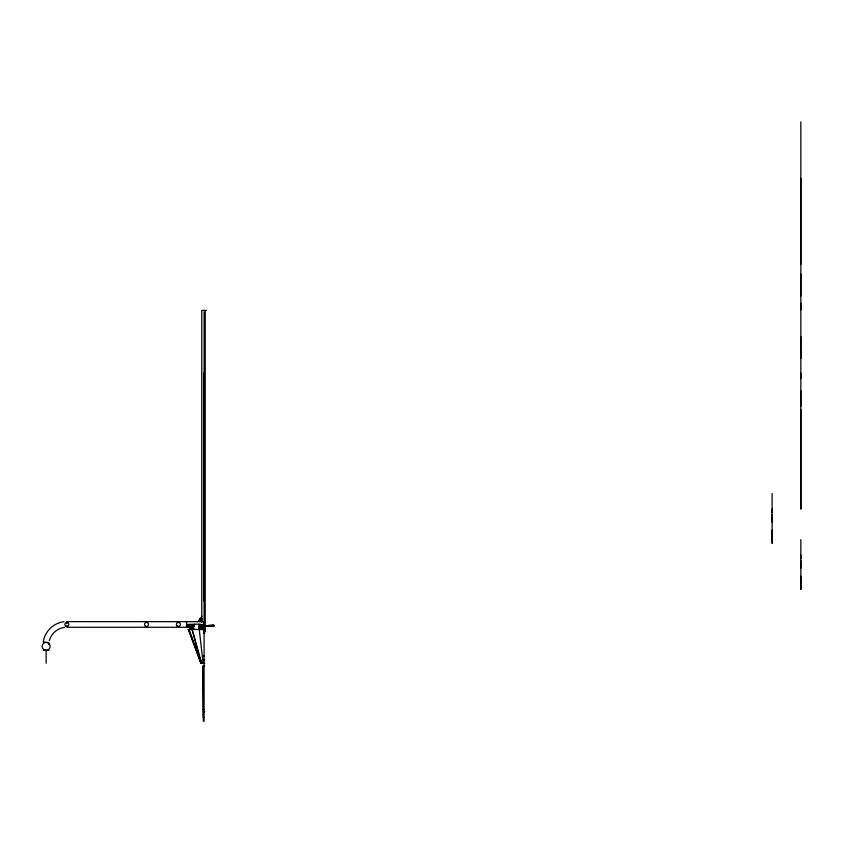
<?xml version="1.0" encoding="UTF-8"?>
<svg xmlns="http://www.w3.org/2000/svg" width="843" height="843" viewBox="0 0 843 843"><rect width="100%" height="100%" fill="white"/><g stroke="black" fill="none" stroke-linecap="round" stroke-linejoin="round"><path stroke-width="1.26" d="M204.09 632.988L204.09 372.732M772.093 530.184L772.093 543.229L772.093 514.651M772.093 522.123L772.093 509.088M800.85 576.264L800.85 589.299L800.85 560.732M800.85 568.203L800.85 555.168M800.85 409.445L800.85 508.972L800.85 121.824M800.85 406.358L800.85 390.836M800.85 378.644L800.85 373.164M800.85 358.444L800.85 336.726M199.833 627.16L204.038 626.886L198.853 626.876M204.111 623.725L204.154 621.639M191.582 629.479L193.226 627.129L189.369 629.479M193.616 628.973L191.003 628.899L190.929 629.479L191.34 628.678L193.648 628.752M49.347 640.648C51.117 633.63 57.472 628.13 64.679 627.382M192.815 629.479L194.575 624.21L199.833 624.21L199.833 629.479M194.575 624.21L186.545 624.442M189.633 629.384L193.753 629.321L189.791 629.3M191.709 628.446L191.245 629.479L191.34 628.678L193.89 628.794M189.875 629.3L193.932 629.247L190.37 629.12M191.003 628.899L190.602 629.479L193.131 629.057L190.233 629.479M201.888 616.275L197.863 621.818M64.047 621.765C53.541 622.808 44.563 631.628 43.309 642.103L48.957 642.661M48.652 644.263L49.474 644.21M203.542 655.97L204.09 655.97M206.398 310.403L201.783 310.403L201.783 622.25M204.09 621.67L66.776 621.618L66.829 623.715M199.264 624.442L204.154 624.452M186.545 625.169L194.248 625.169M199.138 625.169L204.154 625.169M186.545 625.843L194.027 625.854M199.022 625.843L203.932 625.843M186.545 626.433L193.827 626.433L186.545 626.876M198.927 626.423L203.816 626.423M199.833 626.886L204.027 626.876M186.545 627.16L193.595 627.16M193.584 627.266L66.924 627.266L66.882 625.854M198.8 627.266L201.414 627.266M188.158 629.479L205.239 629.479M203.49 631.228L205.239 631.228L205.239 310.403M203.49 632.988L204.691 632.988L204.691 631.228M43.309 650.343L48.957 650.343M203.595 659.742L204.786 659.742M204.786 663.251L200.834 663.251L188.432 629.479L201.235 663.251L198.769 655.749M204.786 666.16L202.647 666.16L203.311 717.53L204.09 717.53M203.311 709.543L204.09 709.543M203.395 711.787L204.786 711.787M198.99 629.026L204.09 629.426L198.832 629.447M199.833 628.383L200.581 628.404L199.833 628.393L200.581 628.404L200.581 629.479M198.927 629.373L204.09 629.426M201.582 620.248L199.085 620.216L201.582 620.722M200.581 628.983L204.09 629.068L204.09 721.176L203.311 721.176L203.311 666.16M198.853 629.11L204.09 629.247M201.835 619.584L199.58 619.521L201.835 619.9M199.053 627.793L201.572 627.887M199.264 627.371L201.677 627.477M202.088 618.92L200.086 618.825L202.088 619.236M201.867 621.112L198.537 620.922L201.867 621.681M198.916 628.204L201.498 628.351L199.022 628.119M199.264 627.592L201.677 627.782M44.142 649.816L45.1 650.216M194.881 645.158L201.235 663.251M189.159 629.479L201.034 663.251L192.141 629.479L201.646 663.251M200.002 658.425L201.235 662.05M199.254 629.479L203.1 663.251M204.069 623.725L204.027 621.639L204.027 627.266M800.85 178.347L800.85 264.312M800.85 273.943L800.85 295.988M800.85 303.269L800.85 309.897M800.85 539.625L800.85 558.603M772.093 493.555L772.093 512.523M204.09 311.878L204.09 601.175M201.783 626.201L201.783 628.836M186.545 621.67L186.545 627.255M46.133 650.343L46.133 663.251M45.1 642.514L44.142 642.914A3.983 3.983 0 0 0 43.573 649.416A3.983 3.983 0 0 0 49.874 647.73A3.983 3.983 0 0 0 46.133 642.377L45.1 642.514M213.932 625.169L204.154 625.854L213.932 625.169M214.154 625.854L204.154 626.433L214.154 625.854M204.09 629.342L199.011 629.289L204.09 629.342M201.561 628.204L199.022 628.046L201.572 628.193M65.859 626.17A1.992 1.992 0 0 0 68.841 624.442A1.992 1.992 0 0 0 65.859 622.714A1.992 1.992 0 0 0 65.859 626.17M176.977 625.854A1.992 1.992 0 0 0 180.307 624.958A1.992 1.992 0 0 0 177.862 622.524A1.992 1.992 0 0 0 176.977 625.854M145.523 626.17A1.992 1.992 0 0 0 148.505 624.442A1.992 1.992 0 0 0 145.523 622.714A1.992 1.992 0 0 0 145.523 626.17"/></g></svg>
